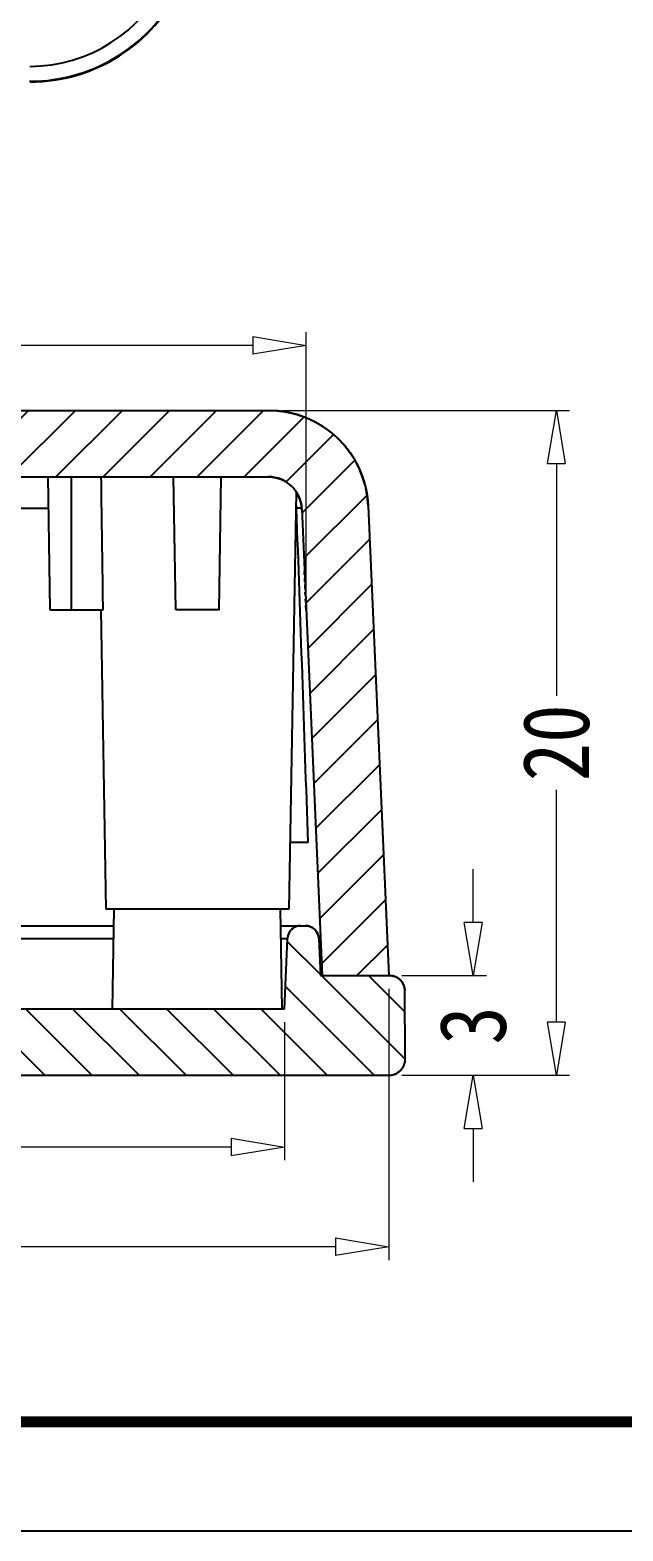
# Model space of a CAD drawing. Header units: millimetres. Extents: x 1786 to 2648, y -2492 to -1928.
# Drawn here: x 2528.23 to 2546.05, y -2491.88 to -2446.74 of the extents above; entities that cross this region are included whole.
import ezdxf

# ---------------------------------------------------------------- set-up
doc = ezdxf.new("R2010")
doc.units = ezdxf.units.MM
doc.linetypes.add('DIVIDE', pattern=[31.75, 12.7, -6.35, 0, -6.35, 0, -6.35])
doc.layers.add('dim', color=3, linetype='Continuous', lineweight=9)
doc.layers.add('from', color=7, linetype='Continuous')
doc.styles.add('FFS', font='SIMFANG.TTF', dxfattribs={"width": 0.85})
doc.dimstyles.new('YanXiu', dxfattribs={"dimtxt": 2.5, "dimasz": 2.2, "dimexe": 1, "dimexo": 0.6, "dimgap": 0.66, "dimtad": 0, "dimzin": 9, "dimdsep": 46, "dimtxsty": 'FFS', "dimblk": 'CLOSEDBLANK', "dimcen": 0, "dimclrd": 256, "dimclre": 131, "dimclrt": 42, "dimazin": 0, "dimtfac": 1, "dimtofl": 0, "dimtmove": 0, "dimatfit": 3, "dimldrblk": 'CLOSEDBLANK', "dimfxl": 0, "dimlwd": 5, "dimlwe": 5, "dimarcsym": 0})

# ---------------------------------------------------------------- blocks, each defined once
blk = doc.blocks.new('_ClosedBlank')
at = {"color": 0, "linetype": 'ByBlock', "lineweight": -2}
for p, q in [((-1, 0.167), (0, 0)), ((-1, 0.167), (-1, -0.167)), ((0, 0), (-1, -0.167))]:
    blk.add_line(p, q, dxfattribs=at)
blk = doc.blocks.new('*D170')
at = {"layer": 'Defpoints', "color": 0}
for p in [(2539.009, -2475.179), (2541.549, -2475.179), (2539.009, -2478.179)]:
    blk.add_point(p, dxfattribs=at)
at = {"layer": 'dim', "lineweight": 5}
for p, q in [((2541.549, -2473.579), (2541.549, -2471.979)), ((2541.549, -2479.779), (2541.549, -2481.379))]:
    blk.add_line(p, q, dxfattribs=at)
at = {"layer": 'dim', "color": 131, "lineweight": 5}
for p, q in [((2539.408, -2475.179), (2541.948, -2475.179)), ((2539.408, -2478.179), (2541.948, -2478.179))]:
    blk.add_line(p, q, dxfattribs=at)
at = {"layer": 'dim', "lineweight": 5, "xscale": 1.6, "yscale": 1.6, "zscale": 1.6}
for p, rotation in [((2541.549, -2475.179), 270), ((2541.549, -2478.179), 90)]:
    blk.add_blockref('_ClosedBlank', p, dxfattribs=dict(at, rotation=rotation))
at = {"layer": 'dim', "color": 42, "insert": (2541.549, -2476.679), "char_height": 2, "attachment_point": 5, "rotation": 90, "style": 'FFS'}
blk.add_mtext('3', dxfattribs=at)
blk = doc.blocks.new('*D171')
at = {"layer": 'Defpoints', "color": 0}
for p in [(2535.394, -2458.179), (2544.049, -2458.179), (2539.009, -2478.179)]:
    blk.add_point(p, dxfattribs=at)
at = {"layer": 'dim', "color": 131, "lineweight": 5}
for p, q in [((2535.794, -2458.179), (2544.448, -2458.179)), ((2539.408, -2478.179), (2544.448, -2478.179))]:
    blk.add_line(p, q, dxfattribs=at)
at = {"layer": 'dim', "lineweight": 5}
for p, q in [((2544.049, -2459.779), (2544.049, -2466.764)), ((2544.049, -2476.579), (2544.049, -2469.594))]:
    blk.add_line(p, q, dxfattribs=at)
at = {"layer": 'dim', "lineweight": 5, "xscale": 1.6, "yscale": 1.6, "zscale": 1.6}
for p, rotation in [((2544.049, -2458.179), 90), ((2544.049, -2478.179), 270)]:
    blk.add_blockref('_ClosedBlank', p, dxfattribs=dict(at, rotation=rotation))
at = {"layer": 'dim', "color": 42, "insert": (2544.049, -2468.179), "char_height": 2, "attachment_point": 5, "rotation": 90, "style": 'FFS'}
blk.add_mtext('20', dxfattribs=at)
blk = doc.blocks.new('*D172')
at = {"layer": 'Defpoints', "color": 0}
for p in [(2507.144, -2476.179), (2535.874, -2476.179), (2535.874, -2480.335)]:
    blk.add_point(p, dxfattribs=at)
at = {"layer": 'dim', "color": 131, "lineweight": 5}
for p, q in [((2507.144, -2476.579), (2507.144, -2480.735)), ((2535.874, -2476.579), (2535.874, -2480.735))]:
    blk.add_line(p, q, dxfattribs=at)
at = {"layer": 'dim', "lineweight": 5}
for p, q in [((2508.744, -2480.335), (2518.343, -2480.335)), ((2534.274, -2480.335), (2524.674, -2480.335))]:
    blk.add_line(p, q, dxfattribs=at)
at = {"layer": 'dim', "lineweight": 5, "xscale": 1.6, "yscale": 1.6, "zscale": 1.6, "rotation": 180}
blk.add_blockref('_ClosedBlank', (2507.144, -2480.335), dxfattribs=at)
at = {"layer": 'dim', "lineweight": 5, "xscale": 1.6, "yscale": 1.6, "zscale": 1.6}
blk.add_blockref('_ClosedBlank', (2535.874, -2480.335), dxfattribs=at)
at = {"layer": 'dim', "color": 42, "insert": (2521.509, -2480.335), "char_height": 2, "attachment_point": 5, "style": 'FFS'}
blk.add_mtext('28.73', dxfattribs=at)
blk = doc.blocks.new('*D167')
at = {"layer": 'Defpoints', "color": 0}
for p in [(2504.009, -2475.179), (2539.009, -2475.179), (2539.009, -2483.335)]:
    blk.add_point(p, dxfattribs=at)
at = {"layer": 'dim', "color": 131, "lineweight": 5}
for p, q in [((2504.009, -2475.579), (2504.009, -2483.735)), ((2539.009, -2475.579), (2539.009, -2483.735))]:
    blk.add_line(p, q, dxfattribs=at)
at = {"layer": 'dim', "lineweight": 5}
for p, q in [((2505.609, -2483.335), (2520.181, -2483.335)), ((2537.409, -2483.335), (2522.837, -2483.335))]:
    blk.add_line(p, q, dxfattribs=at)
at = {"layer": 'dim', "lineweight": 5, "xscale": 1.6, "yscale": 1.6, "zscale": 1.6, "rotation": 180}
blk.add_blockref('_ClosedBlank', (2504.009, -2483.335), dxfattribs=at)
at = {"layer": 'dim', "lineweight": 5, "xscale": 1.6, "yscale": 1.6, "zscale": 1.6}
blk.add_blockref('_ClosedBlank', (2539.009, -2483.335), dxfattribs=at)
at = {"layer": 'dim', "color": 42, "insert": (2521.509, -2483.335), "char_height": 2, "attachment_point": 5, "style": 'FFS'}
blk.add_mtext('35', dxfattribs=at)
blk = doc.blocks.new('*D178')
at = {"layer": 'Defpoints', "color": 0}
for p in [(2536.526, -2456.224), (2506.491, -2464.179, 0), (2536.526, -2464.179, 0)]:
    blk.add_point(p, dxfattribs=at)
at = {"layer": 'dim', "color": 131, "lineweight": 5}
for p, q in [((2506.491, -2463.779), (2506.491, -2455.824)), ((2536.526, -2463.779), (2536.526, -2455.824))]:
    blk.add_line(p, q, dxfattribs=at)
at = {"layer": 'dim', "lineweight": 5}
for p, q in [((2508.091, -2456.224), (2518.412, -2456.224)), ((2534.926, -2456.224), (2524.605, -2456.224))]:
    blk.add_line(p, q, dxfattribs=at)
at = {"layer": 'dim', "lineweight": 5, "xscale": 1.6, "yscale": 1.6, "zscale": 1.6, "rotation": 180}
blk.add_blockref('_ClosedBlank', (2506.491, -2456.224), dxfattribs=at)
at = {"layer": 'dim', "lineweight": 5, "xscale": 1.6, "yscale": 1.6, "zscale": 1.6}
blk.add_blockref('_ClosedBlank', (2536.526, -2456.224), dxfattribs=at)
at = {"layer": 'dim', "color": 42, "insert": (2521.509, -2456.224), "char_height": 2, "attachment_point": 5, "style": 'FFS'}
blk.add_mtext('30.04', dxfattribs=at)

msp = doc.modelspace()

# ---------------------------------------------------------------- hatches: boundary and pattern name
at = {"linetype": 'Continuous'}
h = msp.add_hatch(dxfattribs=at)
h.set_pattern_fill('DEFAULT__2', color=40, angle=45, style=0, pattern_type=0)
h.set_pattern_definition([(45, (2231.3419, -2238.8289), (-0.7071068, 0.7071068), [])])
edge = h.paths.add_edge_path()
edge.add_line((2504.009, -2475.179), (2506.011, -2475.179))
edge.add_line((2504.626, -2461.048), (2504.009, -2475.179))
edge.add_spline(control_points=[(2507.623, -2458.179), (2505.926, -2458.179), (2504.7, -2459.352), (2504.626, -2461.048)], knot_values=[0, 0, 0, 0, 1, 1, 1, 1], weights=[1, 0.814909, 0.814909, 1], degree=3, periodic=0)
edge.add_line((2507.623, -2458.179), (2535.394, -2458.179))
edge.add_spline(control_points=[(2535.394, -2458.179), (2537.092, -2458.179), (2538.318, -2459.352), (2538.392, -2461.048)], knot_values=[0, 0, 0, 0, 1, 1, 1, 1], weights=[1, 0.814909, 0.814909, 1], degree=3, periodic=0)
edge.add_line((2538.392, -2461.048), (2539.009, -2475.179))
edge.add_line((2537.007, -2475.179), (2539.009, -2475.179))
edge.add_line((2536.394, -2461.135), (2537.007, -2475.179))
edge.add_spline(control_points=[(2535.394, -2460.179), (2535.96, -2460.179), (2536.369, -2460.57), (2536.394, -2461.135)], knot_values=[0, 0, 0, 0, 1, 1, 1, 1], weights=[1, 0.814909, 0.814909, 1], degree=3, periodic=0)
edge.add_line((2507.623, -2460.179), (2535.394, -2460.179))
edge.add_spline(control_points=[(2507.623, -2460.179), (2507.057, -2460.179), (2506.648, -2460.57), (2506.624, -2461.135)], knot_values=[0, 0, 0, 0, 1, 1, 1, 1], weights=[1, 0.814909, 0.814909, 1], degree=3, periodic=0)
edge.add_line((2506.624, -2461.135), (2506.011, -2475.179))
h = msp.add_hatch(dxfattribs=at)
h.set_pattern_fill('DEFAULT__1', color=40, angle=-45, style=0, pattern_type=0)
h.set_pattern_definition([(315, (2231.3419, -2238.8289), (0.7071068, 0.7071068), [])])
edge = h.paths.add_edge_path()
edge.add_line((2503.976, -2475.179), (2506.061, -2475.179))
edge.add_line((2506.109, -2474.061), (2506.061, -2475.179))
edge.add_spline(control_points=[(2506.509, -2473.679), (2506.283, -2473.679), (2506.119, -2473.835), (2506.109, -2474.061)], knot_values=[0, 0, 0, 0, 1, 1, 1, 1], weights=[1, 0.814909, 0.814909, 1], degree=3, periodic=0)
edge.add_line((2506.509, -2473.679), (2506.651, -2473.679))
edge.add_spline(control_points=[(2506.651, -2473.679), (2506.878, -2473.679), (2507.041, -2473.835), (2507.051, -2474.061)], knot_values=[0, 0, 0, 0, 1, 1, 1, 1], weights=[1, 0.814909, 0.814909, 1], degree=3, periodic=0)
edge.add_line((2507.144, -2476.179), (2507.051, -2474.061))
edge.add_line((2507.144, -2476.179), (2535.874, -2476.179))
edge.add_line((2535.874, -2476.179), (2535.966, -2474.061))
edge.add_spline(control_points=[(2536.366, -2473.679), (2536.139, -2473.679), (2535.976, -2473.835), (2535.966, -2474.061)], knot_values=[0, 0, 0, 0, 1, 1, 1, 1], weights=[1, 0.814909, 0.814909, 1], degree=3, periodic=0)
edge.add_line((2536.366, -2473.679), (2536.508, -2473.679))
edge.add_spline(control_points=[(2536.508, -2473.679), (2536.735, -2473.679), (2536.898, -2473.835), (2536.908, -2474.061)], knot_values=[0, 0, 0, 0, 1, 1, 1, 1], weights=[1, 0.814909, 0.814909, 1], degree=3, periodic=0)
edge.add_line((2536.908, -2474.061), (2536.957, -2475.179))
edge.add_line((2536.957, -2475.179), (2539.041, -2475.179))
edge.add_spline(control_points=[(2539.041, -2475.179), (2539.303, -2475.179), (2539.488, -2475.363), (2539.491, -2475.625)], knot_values=[0, 0, 0, 0, 1, 1, 1, 1], weights=[1, 0.80679, 0.80679, 1], degree=3, periodic=0)
edge.add_line((2539.509, -2477.675), (2539.491, -2475.625))
edge.add_spline(control_points=[(2539.009, -2478.179), (2539.304, -2478.179), (2539.511, -2477.969), (2539.509, -2477.675)], knot_values=[0, 0, 0, 0, 1, 1, 1, 1], weights=[1, 0.802676, 0.802676, 1], degree=3, periodic=0)
edge.add_line((2504.009, -2478.179), (2539.009, -2478.179))
edge.add_spline(control_points=[(2504.009, -2478.179), (2503.714, -2478.179), (2503.506, -2477.969), (2503.509, -2477.675)], knot_values=[0, 0, 0, 0, 1, 1, 1, 1], weights=[1, 0.802676, 0.802676, 1], degree=3, periodic=0)
edge.add_line((2503.509, -2477.675), (2503.526, -2475.625))
edge.add_spline(control_points=[(2503.976, -2475.179), (2503.715, -2475.179), (2503.529, -2475.363), (2503.526, -2475.625)], knot_values=[0, 0, 0, 0, 1, 1, 1, 1], weights=[1, 0.80679, 0.80679, 1], degree=3, periodic=0)

# ---------------------------------------------------------------- linework, layer by layer
at = {"color": 7, "linetype": 'Continuous'}
for p, q in [((2507.623, -2458.179, 0), (2535.394, -2458.179, 0)), ((2507.623, -2458.179, 0), (2535.394, -2458.179, 0)), ((2507.623, -2460.179, 0), (2535.394, -2460.179, 0)), ((2507.623, -2460.179, 0), (2535.394, -2460.179, 0)), ((2528.759, -2460.179, 0), (2528.828, -2464.179, 0)), ((2529.478, -2464.179, 0), (2529.478, -2460.179, 0)), ((2532.609, -2464.179, 0), (2532.539, -2460.179, 0)), ((2533.909, -2464.179, 0), (2533.978, -2460.179, 0)), ((2536.227, -2460.642, 0), (2536.009, -2473.179, 0)), ((2528.775, -2461.135, 0), (2511.812, -2461.135, 0)), ((2536.239, -2461.121, 0), (2536.24, -2461.141, 0)), ((2536.394, -2461.135, 0), (2537.007, -2475.179, 0)), ((2536.394, -2461.135, 0), (2537.007, -2475.179, 0)), ((2538.392, -2461.048, 0), (2539.009, -2475.179, 0)), ((2538.392, -2461.048, 0), (2539.009, -2475.179, 0)), ((2528.828, -2464.179, 0), (2530.425, -2464.179, 0)), ((2530.352, -2464.179, 0), (2530.509, -2473.179, 0)), ((2533.909, -2464.179, 0), (2532.609, -2464.179, 0)), ((2536.588, -2471.179, 0), (2536.044, -2471.179, 0)), ((2536.009, -2473.179, 0), (2530.509, -2473.179, 0)), ((2530.706, -2476.179, 0), (2530.759, -2473.179, 0)), ((2535.811, -2476.179, 0), (2535.759, -2473.179, 0)), ((2506.509, -2473.679, 0), (2530.75, -2473.679, 0)), ((2535.767, -2473.679, 0), (2536.508, -2473.679, 0)), ((2536.366, -2473.679, 0), (2536.508, -2473.679, 0)), ((2507.051, -2474.061, 0), (2530.743, -2474.061, 0)), ((2535.774, -2474.061, 0), (2535.966, -2474.061, 0)), ((2535.874, -2476.179, 0), (2535.966, -2474.061, 0)), ((2535.874, -2476.179, 0), (2535.966, -2474.061, 0)), ((2536.908, -2474.061, 0), (2536.957, -2475.179, 0)), ((2536.908, -2474.061, 0), (2536.957, -2475.179, 0)), ((2536.957, -2475.179, 0), (2539.041, -2475.179, 0)), ((2536.957, -2475.179, 0), (2539.041, -2475.179, 0)), ((2537.007, -2475.179, 0), (2539.009, -2475.179, 0)), ((2539.509, -2477.675, 0), (2539.491, -2475.625, 0)), ((2539.509, -2477.675, 0), (2539.491, -2475.625, 0)), ((2507.144, -2476.179, 0), (2535.874, -2476.179, 0)), ((2507.144, -2476.179, 0), (2535.874, -2476.179, 0)), ((2504.009, -2478.179, 0), (2539.009, -2478.179, 0)), ((2504.009, -2478.179, 0), (2539.009, -2478.179, 0))]:
    msp.add_line(p, q, dxfattribs=at)
at = {"color": 2, "linetype": 'DIVIDE', "ltscale": 0.01}
msp.add_line((2536.526, -2464.179, 0), (2536.475, -2462.992, 0), dxfattribs=at)
at = {"color": 7, "linetype": 'Continuous'}
for centre, radius, start, end in [((2528.217, -2443.283, 0), 4.55, 269.9998, 335.0002), ((2528.217, -2443.283, 0), 5, 269.9965, 335.0038), ((2528.228, -2443.301, 0), 5, 269.9965, 335.0037), ((2535.394, -2461.179, 0), 3, 2.5, 90), ((2535.394, -2461.179, 0), 1, 2.5, 90), ((2534.927, -2461.167, 0), 1.313, 2.0166, 8.4663), ((2536.366, -2474.079, 0), 0.4, 90, 177.5), ((2536.508, -2474.079, 0), 0.4, 2.5, 90), ((2539.041, -2475.629, 0), 0.45, 0.5, 90), ((2539.009, -2477.679, 0), 0.5, 270, 0.5)]:
    msp.add_arc(centre, radius, start, end, dxfattribs=at)
msp.add_ellipse((2536.101, -2488.824, 0), major_axis=(2.692, -85.935), ratio=0.012354, start_param=1.77721, end_param=1.8984, dxfattribs=at)
for points, start_tangent, end_tangent in [([(2535.394, -2458.179, 0), (2535.427, -2458.179, 0), (2535.46, -2458.18, 0), (2535.492, -2458.18, 0), (2535.525, -2458.182, 0), (2535.558, -2458.183, 0), (2535.591, -2458.185, 0), (2535.625, -2458.188, 0), (2535.658, -2458.19, 0), (2535.691, -2458.194, 0), (2535.725, -2458.197, 0), (2535.758, -2458.201, 0), (2535.792, -2458.205, 0), (2535.826, -2458.21, 0), (2535.86, -2458.215, 0), (2535.894, -2458.221, 0), (2535.928, -2458.227, 0), (2535.961, -2458.233, 0), (2535.996, -2458.24, 0), (2536.03, -2458.247, 0), (2536.064, -2458.254, 0), (2536.098, -2458.262, 0), (2536.132, -2458.271, 0), (2536.166, -2458.28, 0), (2536.2, -2458.289, 0), (2536.234, -2458.299, 0), (2536.268, -2458.309, 0), (2536.302, -2458.32, 0), (2536.336, -2458.331, 0), (2536.37, -2458.342, 0), (2536.404, -2458.354, 0), (2536.438, -2458.366, 0), (2536.472, -2458.379, 0), (2536.506, -2458.392, 0), (2536.539, -2458.406, 0), (2536.573, -2458.42, 0), (2536.606, -2458.435, 0), (2536.64, -2458.449, 0), (2536.673, -2458.465, 0), (2536.706, -2458.481, 0), (2536.739, -2458.497, 0), (2536.772, -2458.514, 0), (2536.804, -2458.531, 0), (2536.837, -2458.548, 0), (2536.869, -2458.566, 0), (2536.902, -2458.585, 0), (2536.934, -2458.604, 0), (2536.965, -2458.623, 0), (2536.997, -2458.643, 0), (2537.028, -2458.663, 0), (2537.06, -2458.683, 0), (2537.09, -2458.704, 0), (2537.121, -2458.726, 0), (2537.152, -2458.747, 0), (2537.182, -2458.77, 0), (2537.212, -2458.792, 0), (2537.242, -2458.815, 0), (2537.271, -2458.838, 0), (2537.3, -2458.862, 0), (2537.329, -2458.886, 0), (2537.358, -2458.91, 0), (2537.386, -2458.935, 0), (2537.414, -2458.96, 0), (2537.442, -2458.986, 0), (2537.469, -2459.012, 0), (2537.496, -2459.038, 0), (2537.523, -2459.065, 0), (2537.549, -2459.091, 0), (2537.575, -2459.119, 0), (2537.601, -2459.146, 0), (2537.626, -2459.174, 0), (2537.651, -2459.202, 0), (2537.676, -2459.23, 0), (2537.7, -2459.259, 0), (2537.724, -2459.288, 0), (2537.747, -2459.317, 0), (2537.77, -2459.347, 0), (2537.793, -2459.377, 0), (2537.815, -2459.407, 0), (2537.837, -2459.437, 0), (2537.858, -2459.467, 0), (2537.879, -2459.498, 0), (2537.9, -2459.529, 0), (2537.92, -2459.56, 0), (2537.94, -2459.591, 0), (2537.959, -2459.623, 0), (2537.978, -2459.655, 0), (2537.997, -2459.687, 0), (2538.015, -2459.719, 0), (2538.033, -2459.751, 0), (2538.05, -2459.783, 0), (2538.067, -2459.816, 0), (2538.083, -2459.848, 0), (2538.099, -2459.881, 0), (2538.115, -2459.914, 0), (2538.13, -2459.947, 0), (2538.145, -2459.98, 0), (2538.159, -2460.014, 0), (2538.173, -2460.047, 0), (2538.186, -2460.08, 0), (2538.199, -2460.114, 0), (2538.212, -2460.147, 0), (2538.224, -2460.181, 0), (2538.235, -2460.214, 0), (2538.246, -2460.248, 0), (2538.257, -2460.282, 0), (2538.268, -2460.315, 0), (2538.277, -2460.349, 0), (2538.287, -2460.383, 0), (2538.296, -2460.417, 0), (2538.305, -2460.45, 0), (2538.313, -2460.484, 0), (2538.321, -2460.518, 0), (2538.328, -2460.551, 0), (2538.335, -2460.585, 0), (2538.342, -2460.618, 0), (2538.348, -2460.652, 0), (2538.354, -2460.685, 0), (2538.359, -2460.719, 0), (2538.364, -2460.752, 0), (2538.369, -2460.785, 0), (2538.373, -2460.819, 0), (2538.377, -2460.852, 0), (2538.38, -2460.885, 0), (2538.383, -2460.918, 0), (2538.386, -2460.95, 0), (2538.388, -2460.983, 0), (2538.39, -2461.016, 0), (2538.392, -2461.048, 0)], (1, 0), (0.043619, -0.999048)), ([(2530.425, -2464.179, 0), (2530.407, -2462.85, 0), (2530.388, -2461.517, 0), (2530.37, -2460.179, 0)], (-0.013903, 0.999903), (-0.013638, 0.999907)), ([(2535.394, -2460.179, 0), (2535.405, -2460.179, 0), (2535.416, -2460.179, 0), (2535.427, -2460.179, 0), (2535.438, -2460.18, 0), (2535.449, -2460.18, 0), (2535.46, -2460.181, 0), (2535.471, -2460.182, 0), (2535.482, -2460.183, 0), (2535.493, -2460.184, 0), (2535.505, -2460.185, 0), (2535.516, -2460.186, 0), (2535.527, -2460.188, 0), (2535.538, -2460.189, 0), (2535.55, -2460.191, 0), (2535.561, -2460.193, 0), (2535.572, -2460.195, 0), (2535.583, -2460.197, 0), (2535.595, -2460.199, 0), (2535.606, -2460.202, 0), (2535.618, -2460.204, 0), (2535.629, -2460.207, 0), (2535.64, -2460.21, 0), (2535.652, -2460.213, 0), (2535.663, -2460.216, 0), (2535.674, -2460.219, 0), (2535.686, -2460.222, 0), (2535.697, -2460.226, 0), (2535.708, -2460.229, 0), (2535.72, -2460.233, 0), (2535.731, -2460.237, 0), (2535.742, -2460.241, 0), (2535.754, -2460.246, 0), (2535.765, -2460.25, 0), (2535.776, -2460.255, 0), (2535.787, -2460.259, 0), (2535.798, -2460.264, 0), (2535.81, -2460.269, 0), (2535.821, -2460.274, 0), (2535.832, -2460.279, 0), (2535.843, -2460.285, 0), (2535.854, -2460.29, 0), (2535.864, -2460.296, 0), (2535.875, -2460.302, 0), (2535.886, -2460.308, 0), (2535.897, -2460.314, 0), (2535.908, -2460.32, 0), (2535.918, -2460.327, 0), (2535.929, -2460.333, 0), (2535.939, -2460.34, 0), (2535.95, -2460.347, 0), (2535.96, -2460.354, 0), (2535.97, -2460.361, 0), (2535.98, -2460.368, 0), (2535.99, -2460.376, 0), (2536, -2460.383, 0), (2536.01, -2460.391, 0), (2536.02, -2460.399, 0), (2536.03, -2460.407, 0), (2536.039, -2460.415, 0), (2536.049, -2460.423, 0), (2536.058, -2460.431, 0), (2536.068, -2460.439, 0), (2536.077, -2460.448, 0), (2536.086, -2460.457, 0), (2536.095, -2460.465, 0), (2536.104, -2460.474, 0), (2536.113, -2460.483, 0), (2536.121, -2460.492, 0), (2536.13, -2460.501, 0), (2536.138, -2460.511, 0), (2536.147, -2460.52, 0), (2536.155, -2460.529, 0), (2536.163, -2460.539, 0), (2536.171, -2460.549, 0), (2536.179, -2460.558, 0), (2536.186, -2460.568, 0), (2536.194, -2460.578, 0), (2536.201, -2460.588, 0), (2536.209, -2460.598, 0), (2536.216, -2460.608, 0), (2536.223, -2460.619, 0), (2536.23, -2460.629, 0), (2536.236, -2460.639, 0), (2536.243, -2460.65, 0), (2536.249, -2460.66, 0), (2536.256, -2460.671, 0), (2536.262, -2460.681, 0), (2536.268, -2460.692, 0), (2536.274, -2460.703, 0), (2536.28, -2460.714, 0), (2536.285, -2460.725, 0), (2536.291, -2460.735, 0), (2536.296, -2460.746, 0), (2536.301, -2460.757, 0), (2536.306, -2460.768, 0), (2536.311, -2460.779, 0), (2536.316, -2460.79, 0), (2536.321, -2460.802, 0), (2536.325, -2460.813, 0), (2536.329, -2460.824, 0), (2536.334, -2460.835, 0), (2536.338, -2460.846, 0), (2536.341, -2460.857, 0), (2536.345, -2460.869, 0), (2536.349, -2460.88, 0), (2536.352, -2460.891, 0), (2536.355, -2460.902, 0), (2536.359, -2460.914, 0), (2536.362, -2460.925, 0), (2536.365, -2460.936, 0), (2536.367, -2460.947, 0), (2536.37, -2460.958, 0), (2536.372, -2460.97, 0), (2536.375, -2460.981, 0), (2536.377, -2460.992, 0), (2536.379, -2461.003, 0), (2536.381, -2461.014, 0), (2536.383, -2461.026, 0), (2536.384, -2461.037, 0), (2536.386, -2461.048, 0), (2536.387, -2461.059, 0), (2536.389, -2461.07, 0), (2536.39, -2461.081, 0), (2536.391, -2461.092, 0), (2536.392, -2461.103, 0), (2536.392, -2461.114, 0), (2536.393, -2461.124, 0), (2536.394, -2461.135, 0)], (1, 0), (0.043619, -0.999048)), ([(2536.394, -2461.135, 0), (2536.376, -2461.129, 0), (2536.324, -2461.124, 0), (2536.239, -2461.121, 0)], (-0.044785, 0.998997), (-0.999552, 0.029943)), ([(2536.366, -2473.679, 0), (2536.361, -2473.679, 0), (2536.357, -2473.679, 0), (2536.353, -2473.679, 0), (2536.348, -2473.679, 0), (2536.344, -2473.679, 0), (2536.34, -2473.68, 0), (2536.335, -2473.68, 0), (2536.331, -2473.68, 0), (2536.326, -2473.681, 0), (2536.322, -2473.681, 0), (2536.317, -2473.682, 0), (2536.313, -2473.682, 0), (2536.308, -2473.683, 0), (2536.304, -2473.684, 0), (2536.299, -2473.684, 0), (2536.295, -2473.685, 0), (2536.29, -2473.686, 0), (2536.286, -2473.687, 0), (2536.281, -2473.688, 0), (2536.277, -2473.689, 0), (2536.272, -2473.69, 0), (2536.267, -2473.691, 0), (2536.263, -2473.692, 0), (2536.258, -2473.694, 0), (2536.254, -2473.695, 0), (2536.249, -2473.696, 0), (2536.245, -2473.698, 0), (2536.24, -2473.699, 0), (2536.236, -2473.701, 0), (2536.231, -2473.702, 0), (2536.227, -2473.704, 0), (2536.222, -2473.706, 0), (2536.218, -2473.707, 0), (2536.213, -2473.709, 0), (2536.209, -2473.711, 0), (2536.204, -2473.713, 0), (2536.2, -2473.715, 0), (2536.195, -2473.717, 0), (2536.191, -2473.719, 0), (2536.187, -2473.721, 0), (2536.182, -2473.724, 0), (2536.178, -2473.726, 0), (2536.173, -2473.728, 0), (2536.169, -2473.731, 0), (2536.165, -2473.733, 0), (2536.161, -2473.736, 0), (2536.156, -2473.738, 0), (2536.152, -2473.741, 0), (2536.148, -2473.743, 0), (2536.144, -2473.746, 0), (2536.14, -2473.749, 0), (2536.136, -2473.752, 0), (2536.131, -2473.755, 0), (2536.127, -2473.758, 0), (2536.123, -2473.761, 0), (2536.119, -2473.764, 0), (2536.116, -2473.767, 0), (2536.112, -2473.77, 0), (2536.108, -2473.773, 0), (2536.104, -2473.776, 0), (2536.1, -2473.78, 0), (2536.097, -2473.783, 0), (2536.093, -2473.786, 0), (2536.089, -2473.79, 0), (2536.086, -2473.793, 0), (2536.082, -2473.797, 0), (2536.078, -2473.801, 0), (2536.075, -2473.804, 0), (2536.072, -2473.808, 0), (2536.068, -2473.812, 0), (2536.065, -2473.815, 0), (2536.062, -2473.819, 0), (2536.058, -2473.823, 0), (2536.055, -2473.827, 0), (2536.052, -2473.831, 0), (2536.049, -2473.835, 0), (2536.046, -2473.839, 0), (2536.043, -2473.843, 0), (2536.04, -2473.847, 0), (2536.037, -2473.851, 0), (2536.034, -2473.855, 0), (2536.032, -2473.859, 0), (2536.029, -2473.863, 0), (2536.026, -2473.867, 0), (2536.024, -2473.871, 0), (2536.021, -2473.876, 0), (2536.019, -2473.88, 0), (2536.016, -2473.884, 0), (2536.014, -2473.888, 0), (2536.012, -2473.893, 0), (2536.009, -2473.897, 0), (2536.007, -2473.901, 0), (2536.005, -2473.906, 0), (2536.003, -2473.91, 0), (2536.001, -2473.915, 0), (2535.999, -2473.919, 0), (2535.997, -2473.923, 0), (2535.995, -2473.928, 0), (2535.994, -2473.932, 0), (2535.992, -2473.937, 0), (2535.99, -2473.941, 0), (2535.989, -2473.946, 0), (2535.987, -2473.95, 0), (2535.986, -2473.955, 0), (2535.984, -2473.959, 0), (2535.983, -2473.964, 0), (2535.981, -2473.968, 0), (2535.98, -2473.973, 0), (2535.979, -2473.977, 0), (2535.978, -2473.982, 0), (2535.977, -2473.986, 0), (2535.976, -2473.991, 0), (2535.975, -2473.995, 0), (2535.974, -2474, 0), (2535.973, -2474.004, 0), (2535.972, -2474.009, 0), (2535.971, -2474.013, 0), (2535.971, -2474.018, 0), (2535.97, -2474.022, 0), (2535.969, -2474.026, 0), (2535.969, -2474.031, 0), (2535.968, -2474.035, 0), (2535.968, -2474.04, 0), (2535.967, -2474.044, 0), (2535.967, -2474.048, 0), (2535.967, -2474.053, 0), (2535.966, -2474.057, 0), (2535.966, -2474.061, 0)], (-1, 0), (-0.043619, -0.999048)), ([(2536.508, -2473.679, 0), (2536.513, -2473.679, 0), (2536.517, -2473.679, 0), (2536.521, -2473.679, 0), (2536.526, -2473.679, 0), (2536.53, -2473.679, 0), (2536.534, -2473.68, 0), (2536.539, -2473.68, 0), (2536.543, -2473.68, 0), (2536.548, -2473.681, 0), (2536.552, -2473.681, 0), (2536.557, -2473.682, 0), (2536.561, -2473.682, 0), (2536.566, -2473.683, 0), (2536.57, -2473.684, 0), (2536.575, -2473.684, 0), (2536.579, -2473.685, 0), (2536.584, -2473.686, 0), (2536.588, -2473.687, 0), (2536.593, -2473.688, 0), (2536.597, -2473.689, 0), (2536.602, -2473.69, 0), (2536.607, -2473.691, 0), (2536.611, -2473.692, 0), (2536.616, -2473.694, 0), (2536.62, -2473.695, 0), (2536.625, -2473.696, 0), (2536.629, -2473.698, 0), (2536.634, -2473.699, 0), (2536.638, -2473.701, 0), (2536.643, -2473.702, 0), (2536.647, -2473.704, 0), (2536.652, -2473.706, 0), (2536.656, -2473.707, 0), (2536.661, -2473.709, 0), (2536.665, -2473.711, 0), (2536.67, -2473.713, 0), (2536.674, -2473.715, 0), (2536.679, -2473.717, 0), (2536.683, -2473.719, 0), (2536.688, -2473.721, 0), (2536.692, -2473.724, 0), (2536.696, -2473.726, 0), (2536.701, -2473.728, 0), (2536.705, -2473.731, 0), (2536.709, -2473.733, 0), (2536.713, -2473.736, 0), (2536.718, -2473.738, 0), (2536.722, -2473.741, 0), (2536.726, -2473.743, 0), (2536.73, -2473.746, 0), (2536.734, -2473.749, 0), (2536.738, -2473.752, 0), (2536.743, -2473.755, 0), (2536.747, -2473.758, 0), (2536.751, -2473.761, 0), (2536.755, -2473.764, 0), (2536.758, -2473.767, 0), (2536.762, -2473.77, 0), (2536.766, -2473.773, 0), (2536.77, -2473.776, 0), (2536.774, -2473.78, 0), (2536.778, -2473.783, 0), (2536.781, -2473.786, 0), (2536.785, -2473.79, 0), (2536.788, -2473.793, 0), (2536.792, -2473.797, 0), (2536.796, -2473.801, 0), (2536.799, -2473.804, 0), (2536.802, -2473.808, 0), (2536.806, -2473.812, 0), (2536.809, -2473.815, 0), (2536.812, -2473.819, 0), (2536.816, -2473.823, 0), (2536.819, -2473.827, 0), (2536.822, -2473.831, 0), (2536.825, -2473.835, 0), (2536.828, -2473.839, 0), (2536.831, -2473.843, 0), (2536.834, -2473.847, 0), (2536.837, -2473.851, 0), (2536.84, -2473.855, 0), (2536.842, -2473.859, 0), (2536.845, -2473.863, 0), (2536.848, -2473.867, 0), (2536.85, -2473.871, 0), (2536.853, -2473.876, 0), (2536.855, -2473.88, 0), (2536.858, -2473.884, 0), (2536.86, -2473.888, 0), (2536.862, -2473.893, 0), (2536.865, -2473.897, 0), (2536.867, -2473.901, 0), (2536.869, -2473.906, 0), (2536.871, -2473.91, 0), (2536.873, -2473.915, 0), (2536.875, -2473.919, 0), (2536.877, -2473.923, 0), (2536.879, -2473.928, 0), (2536.88, -2473.932, 0), (2536.882, -2473.937, 0), (2536.884, -2473.941, 0), (2536.885, -2473.946, 0), (2536.887, -2473.95, 0), (2536.889, -2473.955, 0), (2536.89, -2473.959, 0), (2536.891, -2473.964, 0), (2536.893, -2473.968, 0), (2536.894, -2473.973, 0), (2536.895, -2473.977, 0), (2536.896, -2473.982, 0), (2536.897, -2473.986, 0), (2536.898, -2473.991, 0), (2536.899, -2473.995, 0), (2536.9, -2474, 0), (2536.901, -2474.004, 0), (2536.902, -2474.009, 0), (2536.903, -2474.013, 0), (2536.904, -2474.018, 0), (2536.904, -2474.022, 0), (2536.905, -2474.026, 0), (2536.905, -2474.031, 0), (2536.906, -2474.035, 0), (2536.906, -2474.04, 0), (2536.907, -2474.044, 0), (2536.907, -2474.048, 0), (2536.907, -2474.053, 0), (2536.908, -2474.057, 0), (2536.908, -2474.061, 0)], (1, 0), (0.043619, -0.999048)), ([(2539.041, -2475.179, 0), (2539.046, -2475.179, 0), (2539.051, -2475.179, 0), (2539.056, -2475.179, 0), (2539.061, -2475.179, 0), (2539.066, -2475.18, 0), (2539.071, -2475.18, 0), (2539.076, -2475.18, 0), (2539.081, -2475.181, 0), (2539.086, -2475.181, 0), (2539.091, -2475.182, 0), (2539.096, -2475.182, 0), (2539.102, -2475.183, 0), (2539.107, -2475.184, 0), (2539.112, -2475.185, 0), (2539.117, -2475.185, 0), (2539.122, -2475.186, 0), (2539.127, -2475.187, 0), (2539.133, -2475.188, 0), (2539.138, -2475.189, 0), (2539.143, -2475.191, 0), (2539.148, -2475.192, 0), (2539.154, -2475.193, 0), (2539.159, -2475.195, 0), (2539.164, -2475.196, 0), (2539.169, -2475.198, 0), (2539.174, -2475.199, 0), (2539.18, -2475.201, 0), (2539.185, -2475.203, 0), (2539.19, -2475.204, 0), (2539.195, -2475.206, 0), (2539.2, -2475.208, 0), (2539.206, -2475.21, 0), (2539.211, -2475.212, 0), (2539.216, -2475.214, 0), (2539.221, -2475.217, 0), (2539.226, -2475.219, 0), (2539.231, -2475.221, 0), (2539.236, -2475.224, 0), (2539.241, -2475.226, 0), (2539.246, -2475.229, 0), (2539.251, -2475.231, 0), (2539.256, -2475.234, 0), (2539.261, -2475.237, 0), (2539.266, -2475.24, 0), (2539.271, -2475.242, 0), (2539.276, -2475.245, 0), (2539.281, -2475.248, 0), (2539.286, -2475.251, 0), (2539.291, -2475.255, 0), (2539.295, -2475.258, 0), (2539.3, -2475.261, 0), (2539.305, -2475.264, 0), (2539.309, -2475.268, 0), (2539.314, -2475.271, 0), (2539.319, -2475.275, 0), (2539.323, -2475.278, 0), (2539.328, -2475.282, 0), (2539.332, -2475.286, 0), (2539.336, -2475.29, 0), (2539.341, -2475.293, 0), (2539.345, -2475.297, 0), (2539.349, -2475.301, 0), (2539.353, -2475.305, 0), (2539.358, -2475.309, 0), (2539.362, -2475.313, 0), (2539.366, -2475.318, 0), (2539.37, -2475.322, 0), (2539.374, -2475.326, 0), (2539.377, -2475.33, 0), (2539.381, -2475.335, 0), (2539.385, -2475.339, 0), (2539.389, -2475.343, 0), (2539.392, -2475.348, 0), (2539.396, -2475.353, 0), (2539.399, -2475.357, 0), (2539.403, -2475.362, 0), (2539.406, -2475.366, 0), (2539.41, -2475.371, 0), (2539.413, -2475.376, 0), (2539.416, -2475.381, 0), (2539.419, -2475.385, 0), (2539.422, -2475.39, 0), (2539.425, -2475.395, 0), (2539.428, -2475.4, 0), (2539.431, -2475.405, 0), (2539.434, -2475.41, 0), (2539.437, -2475.415, 0), (2539.439, -2475.42, 0), (2539.442, -2475.425, 0), (2539.444, -2475.43, 0), (2539.447, -2475.435, 0), (2539.449, -2475.44, 0), (2539.451, -2475.445, 0), (2539.454, -2475.45, 0), (2539.456, -2475.455, 0), (2539.458, -2475.46, 0), (2539.46, -2475.466, 0), (2539.462, -2475.471, 0), (2539.464, -2475.476, 0), (2539.466, -2475.481, 0), (2539.468, -2475.486, 0), (2539.469, -2475.491, 0), (2539.471, -2475.497, 0), (2539.472, -2475.502, 0), (2539.474, -2475.507, 0), (2539.475, -2475.512, 0), (2539.477, -2475.518, 0), (2539.478, -2475.523, 0), (2539.479, -2475.528, 0), (2539.48, -2475.533, 0), (2539.482, -2475.538, 0), (2539.483, -2475.544, 0), (2539.484, -2475.549, 0), (2539.484, -2475.554, 0), (2539.485, -2475.559, 0), (2539.486, -2475.564, 0), (2539.487, -2475.569, 0), (2539.487, -2475.574, 0), (2539.488, -2475.58, 0), (2539.489, -2475.585, 0), (2539.489, -2475.59, 0), (2539.489, -2475.595, 0), (2539.49, -2475.6, 0), (2539.49, -2475.605, 0), (2539.49, -2475.61, 0), (2539.491, -2475.615, 0), (2539.491, -2475.62, 0), (2539.491, -2475.625, 0)], (1, 0), (0.008727, -0.999962)), ([(2539.009, -2478.179, 0), (2539.014, -2478.179, 0), (2539.02, -2478.179, 0), (2539.025, -2478.179, 0), (2539.031, -2478.178, 0), (2539.037, -2478.178, 0), (2539.042, -2478.178, 0), (2539.048, -2478.177, 0), (2539.054, -2478.177, 0), (2539.059, -2478.176, 0), (2539.065, -2478.176, 0), (2539.071, -2478.175, 0), (2539.077, -2478.174, 0), (2539.083, -2478.173, 0), (2539.088, -2478.172, 0), (2539.094, -2478.171, 0), (2539.1, -2478.17, 0), (2539.106, -2478.169, 0), (2539.112, -2478.168, 0), (2539.118, -2478.167, 0), (2539.123, -2478.166, 0), (2539.129, -2478.164, 0), (2539.135, -2478.163, 0), (2539.141, -2478.161, 0), (2539.147, -2478.159, 0), (2539.153, -2478.158, 0), (2539.159, -2478.156, 0), (2539.164, -2478.154, 0), (2539.17, -2478.152, 0), (2539.176, -2478.15, 0), (2539.182, -2478.148, 0), (2539.188, -2478.146, 0), (2539.194, -2478.143, 0), (2539.199, -2478.141, 0), (2539.205, -2478.139, 0), (2539.211, -2478.136, 0), (2539.217, -2478.134, 0), (2539.222, -2478.131, 0), (2539.228, -2478.128, 0), (2539.234, -2478.125, 0), (2539.239, -2478.122, 0), (2539.245, -2478.119, 0), (2539.251, -2478.116, 0), (2539.256, -2478.113, 0), (2539.262, -2478.11, 0), (2539.267, -2478.107, 0), (2539.273, -2478.103, 0), (2539.278, -2478.1, 0), (2539.284, -2478.097, 0), (2539.289, -2478.093, 0), (2539.294, -2478.089, 0), (2539.299, -2478.086, 0), (2539.305, -2478.082, 0), (2539.31, -2478.078, 0), (2539.315, -2478.074, 0), (2539.32, -2478.07, 0), (2539.325, -2478.066, 0), (2539.33, -2478.062, 0), (2539.335, -2478.058, 0), (2539.34, -2478.053, 0), (2539.345, -2478.049, 0), (2539.35, -2478.044, 0), (2539.354, -2478.04, 0), (2539.359, -2478.035, 0), (2539.364, -2478.031, 0), (2539.368, -2478.026, 0), (2539.373, -2478.022, 0), (2539.377, -2478.017, 0), (2539.382, -2478.012, 0), (2539.386, -2478.007, 0), (2539.39, -2478.002, 0), (2539.394, -2477.997, 0), (2539.398, -2477.992, 0), (2539.402, -2477.987, 0), (2539.406, -2477.982, 0), (2539.41, -2477.977, 0), (2539.414, -2477.971, 0), (2539.418, -2477.966, 0), (2539.422, -2477.961, 0), (2539.425, -2477.956, 0), (2539.429, -2477.95, 0), (2539.432, -2477.945, 0), (2539.435, -2477.939, 0), (2539.439, -2477.934, 0), (2539.442, -2477.928, 0), (2539.445, -2477.923, 0), (2539.448, -2477.917, 0), (2539.451, -2477.911, 0), (2539.454, -2477.906, 0), (2539.457, -2477.9, 0), (2539.46, -2477.894, 0), (2539.462, -2477.889, 0), (2539.465, -2477.883, 0), (2539.468, -2477.877, 0), (2539.47, -2477.871, 0), (2539.472, -2477.866, 0), (2539.475, -2477.86, 0), (2539.477, -2477.854, 0), (2539.479, -2477.848, 0), (2539.481, -2477.842, 0), (2539.483, -2477.836, 0), (2539.485, -2477.831, 0), (2539.487, -2477.825, 0), (2539.489, -2477.819, 0), (2539.49, -2477.813, 0), (2539.492, -2477.807, 0), (2539.493, -2477.801, 0), (2539.495, -2477.795, 0), (2539.496, -2477.789, 0), (2539.498, -2477.784, 0), (2539.499, -2477.778, 0), (2539.5, -2477.772, 0), (2539.501, -2477.766, 0), (2539.502, -2477.76, 0), (2539.503, -2477.754, 0), (2539.504, -2477.749, 0), (2539.505, -2477.743, 0), (2539.505, -2477.737, 0), (2539.506, -2477.731, 0), (2539.506, -2477.725, 0), (2539.507, -2477.72, 0), (2539.507, -2477.714, 0), (2539.508, -2477.708, 0), (2539.508, -2477.703, 0), (2539.508, -2477.697, 0), (2539.508, -2477.691, 0), (2539.509, -2477.686, 0), (2539.509, -2477.68, 0), (2539.509, -2477.675, 0)], (1, 0), (-0.008727, 0.999962))]:
    msp.add_spline(points, degree=3, dxfattribs=dict(at, start_tangent=start_tangent, end_tangent=end_tangent))
at = {"layer": 'from', "elevation": 0}
msp.add_lwpolyline([(2457.096, -2491.884), (2647.717, -2491.884), (2647.717, -2359.419), (2457.096, -2359.419)], close=True, dxfattribs=at)
at = {"layer": 'from', "const_width": 0.329, "elevation": 0}
msp.add_lwpolyline([(2460.382, -2488.598), (2460.382, -2362.704), (2644.432, -2362.704), (2644.432, -2488.598), (2460.382, -2488.598)], dxfattribs=at)

# ---------------------------------------------------------------- dimensions: what is measured, and where the dimension line sits
at = {"layer": 'dim'}
for base, p1, p2, picture, middle in [((2536.5264, -2456.2242, 0), (2506.4908, -2464.1789, 0), (2536.5264, -2464.1789, 0), '*D178', (2521.5086, -2456.2242, 0)), ((2539.009, -2483.335, 0), (2504.009, -2475.179, 0), (2539.009, -2475.179, 0), '*D167', (2521.509, -2483.335, 0)), ((2535.874, -2480.335, 0), (2507.144, -2476.179, 0), (2535.874, -2476.179, 0), '*D172', (2521.509, -2480.335, 0))]:
    dim = msp.add_linear_dim(base=base, p1=p1, p2=p2, dimstyle='YanXiu', override={"dimtxt": 2, "dimasz": 1.6, "dimexe": 0.3998, "dimexo": 0.3998, "dimgap": 0.3998}, dxfattribs=at)
    dim.commit()
    dim.dimension.update_dxf_attribs({"geometry": picture, "text_midpoint": middle})
for base, p2, picture, middle in [((2544.049, -2458.179, 0), (2535.394, -2458.179, 0), '*D171', (2544.049, -2468.179, 0)), ((2541.549, -2475.179, 0), (2539.009, -2475.179, 0), '*D170', (2541.549, -2476.679, 0))]:
    dim = msp.add_linear_dim(base=base, p1=(2539.009, -2478.179, 0), p2=p2, angle=90, dimstyle='YanXiu', override={"dimtxt": 2, "dimasz": 1.6, "dimexe": 0.3998, "dimexo": 0.3998, "dimgap": 0.3998}, dxfattribs=at)
    dim.commit()
    dim.dimension.update_dxf_attribs({"geometry": picture, "text_midpoint": middle})

doc.saveas('drawing.dxf')
